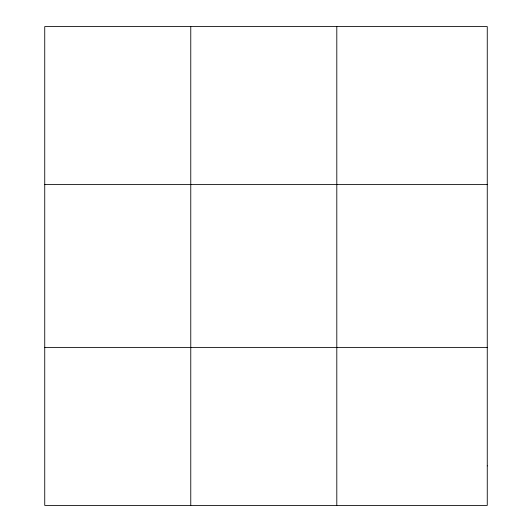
<?xml version="1.0" encoding="UTF-8"?>
<svg xmlns="http://www.w3.org/2000/svg" width="532" height="532" viewBox="0 0 532 532"><rect width="100%" height="100%" fill="white"/><g stroke="black" fill="none" stroke-linecap="round" stroke-linejoin="round"><path stroke-width="0.8" d="M190.769 505.4L190.769 26.6M336.803 505.4L336.803 26.6M44.735 184.604L487.265 184.604M44.735 347.396L487.265 347.396M487.265 465.899L487.265 505.4L44.735 505.4L44.735 26.6L487.265 26.6L487.265 465.899"/></g></svg>
